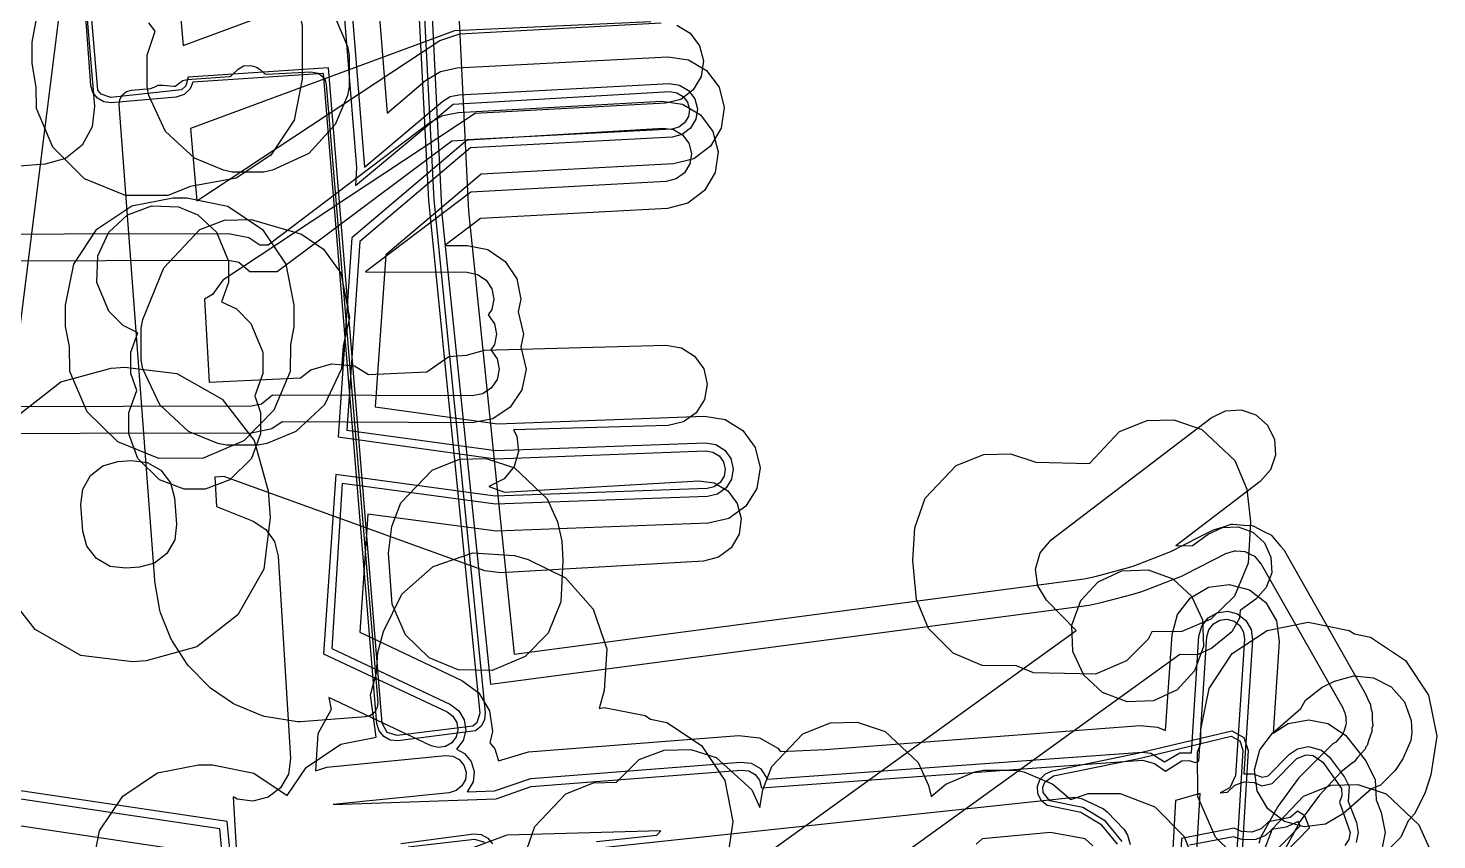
# Model space of a CAD drawing. Header units: metres. Extents: x -3943 to -3664, y 4962 to 6622.
# Drawn here: x -3822.8 to -3770.2, y 5577.6 to 5607.9 of the extents above; entities that cross this region are included whole.
import ezdxf

# ---------------------------------------------------------------- set-up
doc = ezdxf.new("R2010")
doc.units = ezdxf.units.M
doc.layers.add('AI_GREENING_EXCLUSIONS', color=1, linetype='Continuous')
doc.layers.add('AI_GREENING_LAWN', color=82, linetype='Continuous')

msp = doc.modelspace()

# ---------------------------------------------------------------- linework, layer by layer
at = {"layer": 'AI_GREENING_EXCLUSIONS'}
for points in [[(-3826.174, 5609.514), (-3827.355, 5625.823), (-3819.376, 5626.401), (-3787.46, 5628.713), (-3820.224, 5619.655), (-3824.466, 5585.927), (-3823.284, 5569.618), (-3863.18, 5566.728), (-3830.415, 5575.786), (-3826.174, 5609.514)], [(-3820.081, 5611.652), (-3818.551, 5611.956), (-3816.565, 5611.956), (-3815.034, 5611.652), (-3813.736, 5610.784), (-3812.869, 5609.487), (-3812.565, 5607.956), (-3812.565, 5605.97), (-3812.869, 5604.439), (-3813.736, 5603.141), (-3815.034, 5602.274), (-3816.732, 5601.97), (-3817.579, 5601.632), (-3819.163, 5601.632), (-3820.685, 5602.252), (-3821.872, 5603.439), (-3822.476, 5604.884), (-3822.492, 5605.674), (-3822.641, 5606.554), (-3822.641, 5607.356), (-3822.246, 5609.487), (-3821.379, 5610.784), (-3820.081, 5611.652)], [(-3818.928, 5601.242), (-3817.397, 5601.546), (-3816.875, 5601.541), (-3815.344, 5601.237), (-3814.047, 5600.37), (-3813.18, 5599.072), (-3812.875, 5597.541), (-3812.875, 5596.735), (-3813.006, 5596.076), (-3813.022, 5595.074), (-3813.626, 5593.629), (-3814.75, 5592.485), (-3816.258, 5591.838), (-3817.919, 5591.822), (-3819.441, 5592.442), (-3820.585, 5593.566), (-3821.232, 5595.074), (-3821.248, 5595.995), (-3821.397, 5596.744), (-3821.397, 5597.546), (-3821.093, 5599.077), (-3820.226, 5600.375), (-3818.928, 5601.242)], [(-3818.696, 5596.507), (-3819.248, 5596.778), (-3819.788, 5597.318), (-3820.236, 5598.394), (-3820.197, 5599.38), (-3819.788, 5600.262), (-3819.089, 5600.909), (-3818.172, 5601.25), (-3817.186, 5601.211), (-3816.463, 5600.909), (-3815.764, 5600.262), (-3815.316, 5599.186), (-3815.316, 5598.394), (-3815.576, 5597.671), (-3815.024, 5597.4), (-3814.484, 5596.86), (-3814.036, 5595.784), (-3814.036, 5594.992), (-3814.34, 5594.164), (-3814.12, 5593.536), (-3814.12, 5592.744), (-3814.461, 5591.827), (-3815.267, 5591.021), (-3816.184, 5590.68), (-3816.976, 5590.68), (-3817.893, 5591.021), (-3818.699, 5591.827), (-3819.04, 5592.744), (-3819.04, 5593.536), (-3818.736, 5594.364), (-3818.956, 5594.992), (-3818.956, 5595.784), (-3818.696, 5596.507)], [(-3814.468, 5600.74), (-3812.599, 5600.193), (-3811.774, 5599.637), (-3811.125, 5598.74), (-3810.802, 5597.086), (-3811.035, 5596.03), (-3811.1, 5595.169), (-3811.731, 5593.823), (-3812.805, 5592.835), (-3813.888, 5592.382), (-3814.211, 5592.317), (-3815.398, 5592.317), (-3815.72, 5592.382), (-3816.804, 5592.835), (-3817.878, 5593.823), (-3818.508, 5595.169), (-3818.573, 5595.492), (-3818.573, 5596.679), (-3818.508, 5597.002), (-3817.73, 5598.933), (-3816.393, 5600.363), (-3815.462, 5600.713), (-3814.468, 5600.74)], [(-3823.113, 5593.479), (-3821.575, 5594.678), (-3819.694, 5595.197), (-3819.187, 5595.234), (-3817.251, 5594.993), (-3815.554, 5594.03), (-3814.355, 5592.492), (-3813.837, 5590.616), (-3813.763, 5589.625), (-3814.004, 5587.689), (-3814.967, 5585.992), (-3816.505, 5584.793), (-3818.386, 5584.274), (-3818.893, 5584.237), (-3820.824, 5584.476), (-3822.526, 5585.441), (-3823.725, 5586.979), (-3824.243, 5588.855), (-3824.317, 5589.846), (-3824.076, 5591.782), (-3823.113, 5593.479)], [(-3789.717, 5589.239), (-3789.328, 5590.337), (-3788.168, 5591.559), (-3787.138, 5591.966), (-3786.144, 5591.993), (-3785.192, 5591.691), (-3783.198, 5591.642), (-3782.073, 5592.827), (-3781.043, 5593.234), (-3780.049, 5593.261), (-3778.999, 5592.909), (-3777.775, 5591.75), (-3777.328, 5590.675), (-3777.195, 5589.458), (-3777.272, 5587.913), (-3777.787, 5586.681), (-3778.664, 5585.826), (-3779.748, 5585.373), (-3780.876, 5585.356), (-3781.006, 5585.085), (-3781.817, 5584.274), (-3782.967, 5583.776), (-3785.286, 5583.825), (-3785.925, 5584.088), (-3787.194, 5584.105), (-3788.277, 5584.558), (-3789.199, 5585.48), (-3789.652, 5586.564), (-3789.785, 5588.017), (-3789.717, 5589.239)], [(-3804.651, 5591.471), (-3803.427, 5590.312), (-3803.041, 5589.456), (-3802.886, 5588.737), (-3802.847, 5588.02), (-3802.924, 5586.475), (-3803.394, 5585.31), (-3804.249, 5584.433), (-3805.481, 5583.918), (-3806.75, 5583.935), (-3807.834, 5584.388), (-3808.711, 5585.243), (-3809.209, 5586.394), (-3809.354, 5588.294), (-3809.224, 5589.292), (-3808.885, 5590.167), (-3807.725, 5591.389), (-3806.695, 5591.796), (-3805.701, 5591.823), (-3804.651, 5591.471)], [(-3820.465, 5591.191), (-3820.003, 5591.55), (-3819.441, 5591.706), (-3818.932, 5591.743), (-3818.351, 5591.671), (-3817.842, 5591.382), (-3817.483, 5590.92), (-3817.327, 5590.358), (-3817.254, 5589.37), (-3817.326, 5588.789), (-3817.615, 5588.28), (-3818.077, 5587.921), (-3818.641, 5587.765), (-3819.148, 5587.728), (-3819.727, 5587.8), (-3820.238, 5588.089), (-3820.597, 5588.551), (-3820.753, 5589.113), (-3820.826, 5590.101), (-3820.754, 5590.682), (-3820.465, 5591.191)], [(-3781.004, 5587.67), (-3780.087, 5587.329), (-3779.388, 5586.682), (-3778.979, 5585.8), (-3778.94, 5584.814), (-3779.281, 5583.897), (-3779.928, 5583.198), (-3780.81, 5582.789), (-3781.796, 5582.75), (-3782.713, 5583.091), (-3783.412, 5583.738), (-3783.821, 5584.62), (-3783.86, 5585.606), (-3783.519, 5586.523), (-3782.872, 5587.222), (-3781.99, 5587.631), (-3781.004, 5587.67)], [(-3774.054, 5583.519), (-3773.338, 5583.72), (-3772.598, 5583.645), (-3771.936, 5583.305), (-3771.445, 5582.747), (-3771.191, 5582.048), (-3771.169, 5581.599), (-3771.211, 5581.304), (-3771.5, 5580.62), (-3771.786, 5580.189), (-3772.337, 5579.636), (-3772.674, 5579.496), (-3773.721, 5578.574), (-3774.397, 5578.183), (-3775.17, 5578.08), (-3775.924, 5578.281), (-3776.544, 5578.755), (-3776.935, 5579.43), (-3777.038, 5580.204), (-3776.838, 5580.958), (-3776.363, 5581.578), (-3775.317, 5582.498), (-3775.136, 5582.813), (-3774.518, 5583.289), (-3774.054, 5583.519)], [(-3774.054, 5583.519), (-3773.338, 5583.72), (-3772.598, 5583.645), (-3771.936, 5583.305), (-3771.445, 5582.747), (-3771.191, 5582.048), (-3771.169, 5581.599), (-3771.211, 5581.304), (-3771.5, 5580.62), (-3771.786, 5580.189), (-3772.337, 5579.636), (-3772.674, 5579.496), (-3773.721, 5578.574), (-3774.397, 5578.183), (-3775.17, 5578.08), (-3775.924, 5578.281), (-3776.544, 5578.755), (-3776.935, 5579.43), (-3777.038, 5580.204), (-3776.838, 5580.958), (-3776.363, 5581.578), (-3775.317, 5582.498), (-3775.136, 5582.813), (-3774.518, 5583.289), (-3774.054, 5583.519)], [(-3772.133, 5579.314), (-3770.909, 5578.155), (-3770.523, 5577.299), (-3770.368, 5576.58), (-3770.329, 5575.863), (-3770.406, 5574.318), (-3770.876, 5573.153), (-3771.731, 5572.276), (-3772.963, 5571.761), (-3774.232, 5571.778), (-3775.383, 5572.276), (-3776.238, 5573.153), (-3776.691, 5574.237), (-3776.836, 5576.137), (-3776.706, 5577.135), (-3776.367, 5578.01), (-3775.207, 5579.232), (-3774.177, 5579.639), (-3773.183, 5579.666), (-3772.133, 5579.314)]]:
    msp.add_lwpolyline(points, close=True, dxfattribs=at)
for points in [[(-3817.832, 5616.52), (-3817.013, 5607.226), (-3807.712, 5610.671)], [(-3808.373, 5615.53), (-3807.656, 5601.466), (-3805.742, 5582.343), (-3805.768, 5582.073), (-3805.895, 5581.832), (-3806.104, 5581.659), (-3809.006, 5581.292), (-3809.282, 5581.317), (-3809.527, 5581.448), (-3809.702, 5581.664), (-3809.779, 5581.931), (-3811.773, 5606.178), (-3816.654, 5605.859), (-3816.743, 5605.615), (-3816.97, 5605.397), (-3817.27, 5605.301), (-3819.69, 5605.095), (-3819.963, 5605.126), (-3820.204, 5605.26), (-3820.374, 5605.476), (-3820.374, 5605.476), (-3820.448, 5605.741), (-3820.745, 5609.668)], [(-3808.572, 5615.513), (-3807.855, 5601.451), (-3805.941, 5582.323), (-3806.05, 5581.958), (-3806.199, 5581.834), (-3809.028, 5581.491), (-3809.4, 5581.602), (-3809.58, 5581.947), (-3811.59, 5606.39), (-3816.819, 5606.048), (-3816.911, 5605.725), (-3817.073, 5605.569), (-3819.707, 5605.295), (-3820.074, 5605.412), (-3820.195, 5605.567), (-3820.546, 5609.684)], [(-3808.083, 5615.662), (-3807.353, 5600.948), (-3805.546, 5583.399), (-3783.209, 5586.355), (-3782.755, 5586.446), (-3781.61, 5586.753), (-3781.243, 5586.861), (-3779.729, 5587.446), (-3779.636, 5587.491), (-3778.114, 5588.277), (-3777.819, 5588.363), (-3777.784, 5588.38), (-3777.766, 5588.379), (-3777.749, 5588.384), (-3777.545, 5588.364), (-3777.395, 5588.354), (-3777.383, 5588.348), (-3777.37, 5588.347), (-3777.173, 5588.244), (-3777.045, 5588.181), (-3777.04, 5588.174), (-3777.032, 5588.171), (-3776.862, 5587.971), (-3776.788, 5587.887), (-3776.787, 5587.884), (-3776.785, 5587.881), (-3773.75, 5582.524), (-3773.712, 5582.417), (-3773.668, 5582.337), (-3773.66, 5582.268), (-3773.633, 5582.191), (-3773.635, 5582.053), (-3773.623, 5581.949), (-3773.638, 5581.898), (-3773.639, 5581.838), (-3773.7, 5581.682), (-3773.731, 5581.574), (-3773.749, 5581.555), (-3773.767, 5581.509), (-3774.002, 5581.245), (-3774.12, 5581.182), (-3775.397, 5579.899), (-3776.173, 5578.836), (-3776.819, 5577.687), (-3776.873, 5577.461)], [(-3807.086, 5615.748), (-3806.358, 5601.048), (-3804.654, 5584.524), (-3783.395, 5587.337), (-3782.983, 5587.42), (-3781.88, 5587.716), (-3781.564, 5587.809), (-3780.159, 5588.352), (-3779.087, 5588.9), (-3778.573, 5589.165), (-3778.202, 5589.274), (-3777.913, 5589.371), (-3777.877, 5589.369), (-3777.842, 5589.379), (-3777.434, 5589.339), (-3777.135, 5589.319), (-3777.111, 5589.308), (-3777.084, 5589.305), (-3776.689, 5589.099), (-3776.435, 5588.973), (-3776.424, 5588.961), (-3776.41, 5588.953), (-3776.067, 5588.551), (-3775.922, 5588.386), (-3775.919, 5588.379), (-3775.915, 5588.374), (-3772.88, 5583.017), (-3772.804, 5582.802), (-3772.716, 5582.642), (-3772.7, 5582.505), (-3772.646, 5582.351), (-3772.65, 5582.074), (-3772.627, 5581.867), (-3772.656, 5581.766), (-3772.658, 5581.644), (-3772.78, 5581.332), (-3772.841, 5581.117), (-3772.886, 5581.061), (-3772.915, 5580.986), (-3773.196, 5580.671), (-3773.327, 5580.506), (-3773.378, 5580.466), (-3773.385, 5580.458), (-3773.394, 5580.453), (-3773.806, 5580.134), (-3774.619, 5579.261), (-3775.33, 5578.294), (-3775.881, 5577.289)], [(-3820.99, 5612.927), (-3820.314, 5604.97), (-3820.403, 5604.191), (-3820.783, 5603.506), (-3821.399, 5603.019), (-3822.153, 5602.807), (-3828.909, 5602.285)], [(-3811.087, 5609.449), (-3810.542, 5602.675), (-3810.58, 5602.006), (-3806.933, 5605.046), (-3798.858, 5605.508), (-3798.588, 5605.469), (-3798.353, 5605.329), (-3798.189, 5605.11), (-3798.122, 5604.846), (-3798.161, 5604.575), (-3798.301, 5604.341), (-3798.52, 5604.177), (-3798.784, 5604.11), (-3806.403, 5603.709), (-3810.714, 5600.059), (-3811.222, 5592.626), (-3805.354, 5591.816), (-3797.512, 5592.104), (-3797.243, 5592.061), (-3797.01, 5591.918), (-3796.85, 5591.696), (-3796.787, 5591.43), (-3796.831, 5591.161), (-3796.974, 5590.928), (-3797.195, 5590.768), (-3797.461, 5590.705), (-3805.363, 5590.415), (-3811.318, 5591.226), (-3811.776, 5584.54), (-3807.162, 5582.369), (-3806.943, 5582.207), (-3806.802, 5581.973), (-3806.762, 5581.702), (-3806.828, 5581.437), (-3806.991, 5581.218), (-3807.225, 5581.077), (-3807.495, 5581.037), (-3807.76, 5581.103), (-3811.576, 5582.903), (-3811.485, 5582.455), (-3811.98, 5581.551), (-3812.075, 5580.173), (-3811.643, 5580.303), (-3807.219, 5580.746), (-3806.947, 5580.72), (-3806.706, 5580.591), (-3806.532, 5580.381), (-3806.452, 5580.119), (-3806.479, 5579.848), (-3806.607, 5579.606), (-3806.818, 5579.433), (-3807.079, 5579.353), (-3811.416, 5578.919), (-3805.336, 5579.123), (-3804.02, 5579.584), (-3796.179, 5580.199), (-3795.908, 5580.167), (-3795.67, 5580.033), (-3795.501, 5579.819), (-3795.429, 5579.539), (-3781.215, 5580.567), (-3780.775, 5580.451), (-3780.36, 5580.161), (-3779.754, 5580.549), (-3779.481, 5580.563), (-3779.25, 5580.482), (-3779.111, 5580.537), (-3778.812, 5585.17), (-3778.741, 5585.434), (-3778.575, 5585.651), (-3778.339, 5585.787), (-3778.068, 5585.823), (-3777.804, 5585.753), (-3777.587, 5585.587), (-3777.451, 5585.35), (-3777.415, 5585.08), (-3777.743, 5580.002), (-3777.964, 5579.535), (-3778.316, 5579.345), (-3778.052, 5579.374), (-3777.772, 5579.635), (-3777.422, 5579.76), (-3777.048, 5579.74), (-3776.763, 5579.613), (-3776.385, 5579.702), (-3775.466, 5580.633), (-3775.118, 5580.772), (-3774.846, 5580.748), (-3774.485, 5580.499), (-3773.8, 5579.51), (-3773.784, 5579.237), (-3773.864, 5579.006), (-3773.469, 5577.877), (-3773.522, 5577.614), (-3773.669, 5577.391)], [(-3810.767, 5609.213), (-3810.243, 5602.685), (-3807.322, 5605.158), (-3807.044, 5605.325), (-3806.728, 5605.394), (-3798.874, 5605.807), (-3798.488, 5605.752), (-3798.152, 5605.552), (-3797.919, 5605.24), (-3797.823, 5604.861), (-3797.878, 5604.475), (-3798.078, 5604.14), (-3798.39, 5603.906), (-3798.769, 5603.81), (-3806.286, 5603.414), (-3810.423, 5599.912), (-3810.904, 5592.885), (-3805.339, 5592.117), (-3797.523, 5592.404), (-3797.138, 5592.342), (-3796.806, 5592.137), (-3796.577, 5591.821), (-3796.487, 5591.441), (-3796.549, 5591.056), (-3796.754, 5590.724), (-3797.07, 5590.496), (-3797.45, 5590.405), (-3805.352, 5590.115), (-3811.082, 5590.891), (-3811.462, 5584.729), (-3807.034, 5582.641), (-3806.721, 5582.408), (-3806.52, 5582.074), (-3806.462, 5581.688), (-3806.557, 5581.309), (-3806.812, 5580.982), (-3806.516, 5580.824), (-3806.268, 5580.522), (-3806.154, 5580.149), (-3806.192, 5579.761), (-3806.411, 5579.387), (-3805.394, 5579.421), (-3804.044, 5579.884), (-3796.203, 5580.498), (-3795.815, 5580.452), (-3795.475, 5580.261), (-3795.206, 5579.856), (-3781.236, 5580.866), (-3780.909, 5580.836), (-3780.398, 5580.507), (-3779.828, 5580.839), (-3779.392, 5580.844), (-3779.111, 5585.189), (-3779.01, 5585.566), (-3778.773, 5585.876), (-3778.435, 5586.071), (-3778.049, 5586.123), (-3777.672, 5586.022), (-3777.362, 5585.785), (-3777.167, 5585.447), (-3777.115, 5585.06), (-3777.439, 5580.054), (-3777.085, 5580.054), (-3776.75, 5579.935), (-3776.533, 5579.98), (-3775.739, 5580.793), (-3775.437, 5580.995), (-3775.028, 5581.076), (-3774.538, 5580.939), (-3774.246, 5580.681), (-3773.681, 5579.937), (-3773.51, 5579.586), (-3773.547, 5579.022), (-3773.24, 5578.25), (-3773.169, 5577.875), (-3773.244, 5577.5)], [(-3811.338, 5608.277), (-3810.884, 5607.194), (-3810.819, 5606.871), (-3810.819, 5605.684), (-3810.884, 5605.361), (-3811.338, 5604.278), (-3812.325, 5603.204), (-3813.672, 5602.573), (-3813.995, 5602.508), (-3815.182, 5602.508), (-3815.504, 5602.573), (-3816.588, 5603.027), (-3817.662, 5604.015), (-3818.292, 5605.361), (-3818.357, 5605.684), (-3818.357, 5606.871), (-3818.054, 5607.763), (-3818.284, 5608.078)], [(-3799.562, 5608.108), (-3806.89, 5607.776), (-3816.74, 5604.128), (-3816.503, 5601.428), (-3807.428, 5607.418), (-3806.683, 5607.664), (-3799.174, 5608.07)], [(-3809.701, 5608.424), (-3809.402, 5604.707), (-3807.968, 5605.922), (-3807.413, 5606.254), (-3806.781, 5606.392), (-3798.926, 5606.806), (-3798.154, 5606.694), (-3797.483, 5606.295), (-3797.016, 5605.67), (-3796.824, 5604.914), (-3796.936, 5604.142), (-3797.335, 5603.471), (-3797.96, 5603.004), (-3798.716, 5602.812), (-3805.897, 5602.433), (-3809.454, 5599.422), (-3809.842, 5593.748), (-3805.288, 5593.12), (-3797.56, 5593.403), (-3796.79, 5593.279), (-3796.125, 5592.87), (-3795.668, 5592.237), (-3795.488, 5591.478), (-3795.612, 5590.708), (-3796.022, 5590.043), (-3796.654, 5589.586), (-3797.413, 5589.406), (-3805.316, 5589.116), (-3810.116, 5589.748), (-3810.418, 5585.342), (-3806.608, 5583.545), (-3805.981, 5583.081), (-3805.579, 5582.412), (-3805.463, 5581.64), (-3805.569, 5581.217), (-3805.387, 5580.995), (-3805.248, 5580.543), (-3804.122, 5580.88), (-3796.281, 5581.495), (-3795.506, 5581.403), (-3794.825, 5581.021), (-3794.724, 5580.893), (-3793.059, 5580.964), (-3781.308, 5581.864), (-3780.653, 5581.803), (-3780.361, 5581.671), (-3780.109, 5585.254), (-3779.908, 5586.008), (-3779.433, 5586.627), (-3778.758, 5587.018), (-3777.984, 5587.121), (-3777.23, 5586.919), (-3776.611, 5586.445), (-3776.22, 5585.769), (-3776.117, 5584.996), (-3776.339, 5581.573), (-3775.782, 5581.934), (-3775.014, 5582.076), (-3774.3, 5581.933), (-3773.646, 5581.508), (-3772.885, 5580.542), (-3772.543, 5579.84), (-3772.498, 5579.089), (-3772.311, 5578.62), (-3772.169, 5577.869), (-3772.319, 5577.12)], [(-3798.595, 5607.987), (-3798.092, 5607.689), (-3797.741, 5607.221), (-3797.595, 5606.654), (-3797.678, 5606.074), (-3797.977, 5605.571), (-3798.445, 5605.22), (-3799.012, 5605.075), (-3806.115, 5604.69), (-3815.528, 5598.476), (-3815.915, 5597.935), (-3816.214, 5597.768), (-3816.035, 5594.668), (-3812.632, 5594.831), (-3812.245, 5595.132), (-3811.474, 5595.348), (-3810.618, 5595.275), (-3810.1, 5594.953), (-3807.914, 5595.058), (-3807.103, 5595.622), (-3806.441, 5595.679), (-3805.764, 5595.86), (-3799, 5596.054), (-3798.423, 5595.956), (-3797.928, 5595.645), (-3797.589, 5595.168), (-3797.458, 5594.598), (-3797.556, 5594.021), (-3797.867, 5593.525), (-3798.344, 5593.186), (-3798.914, 5593.055), (-3804.689, 5592.89), (-3804.564, 5592.661), (-3804.5, 5592.08), (-3804.664, 5591.518), (-3805.03, 5591.061), (-3805.602, 5590.774), (-3805.022, 5590.564), (-3797.773, 5590.989), (-3797.194, 5590.909), (-3796.689, 5590.613), (-3796.336, 5590.146), (-3796.188, 5589.58), (-3796.268, 5589), (-3796.565, 5588.495), (-3797.031, 5588.142), (-3797.598, 5587.994), (-3805.154, 5587.552), (-3805.751, 5587.638), (-3815.487, 5591.151), (-3815.824, 5591.128), (-3815.768, 5590.033), (-3814.402, 5589.482), (-3813.931, 5589.179), (-3813.604, 5588.725), (-3813.466, 5588.182), (-3813.004, 5580.627), (-3813.083, 5580.048), (-3813.377, 5579.542), (-3813.843, 5579.188), (-3814.409, 5579.039), (-3814.989, 5579.117), (-3815.142, 5579.207), (-3814.227, 5563.448)], [(-3833.671, 5600.174), (-3815.322, 5600.221), (-3814.556, 5600.07), (-3814.148, 5599.799), (-3813.842, 5599.798), (-3807.844, 5604.331), (-3807.326, 5604.613), (-3806.748, 5604.732), (-3799.157, 5605.147), (-3798.384, 5605.037), (-3797.713, 5604.639), (-3797.244, 5604.015), (-3797.051, 5603.259), (-3797.161, 5602.487), (-3797.558, 5601.815), (-3798.183, 5601.347), (-3798.939, 5601.153), (-3805.92, 5600.772), (-3807.243, 5599.772), (-3806.409, 5599.768), (-3805.644, 5599.613), (-3804.997, 5599.177), (-3804.566, 5598.526), (-3804.417, 5597.76), (-3804.512, 5597.29), (-3804.318, 5596.455), (-3804.413, 5595.984), (-3804.218, 5595.15), (-3804.374, 5594.385), (-3804.81, 5593.738), (-3805.46, 5593.307), (-3806.226, 5593.158), (-3813.313, 5593.185), (-3813.697, 5592.927), (-3814.462, 5592.773), (-3833.661, 5592.724)], [(-3833.668, 5599.174), (-3815.32, 5599.221), (-3814.937, 5599.146), (-3814.525, 5598.8), (-3813.508, 5598.796), (-3806.982, 5603.674), (-3799.102, 5604.149), (-3798.716, 5604.094), (-3798.38, 5603.895), (-3798.146, 5603.583), (-3798.049, 5603.205), (-3798.104, 5602.818), (-3798.303, 5602.483), (-3798.615, 5602.249), (-3798.993, 5602.152), (-3806.279, 5601.753), (-3810.209, 5598.783), (-3806.413, 5598.768), (-3806.03, 5598.691), (-3805.707, 5598.473), (-3805.491, 5598.147), (-3805.417, 5597.764), (-3805.494, 5597.382), (-3805.629, 5597.182), (-3805.392, 5596.842), (-3805.317, 5596.459), (-3805.395, 5596.077), (-3805.53, 5595.876), (-3805.293, 5595.537), (-3805.218, 5595.154), (-3805.296, 5594.771), (-3805.514, 5594.448), (-3805.839, 5594.232), (-3806.222, 5594.158), (-3813.679, 5594.187), (-3814.082, 5593.85), (-3814.465, 5593.773), (-3833.664, 5593.724)], [(-3798.017, 5575.077), (-3783.688, 5585.409), (-3784.794, 5586.544), (-3785.129, 5587.077), (-3785.216, 5587.7), (-3785.039, 5588.305), (-3784.63, 5588.783), (-3778.652, 5593.345), (-3778.126, 5593.602), (-3777.542, 5593.639), (-3776.988, 5593.449), (-3776.549, 5593.062), (-3776.292, 5592.536), (-3776.255, 5591.952), (-3776.445, 5591.399), (-3776.832, 5590.96), (-3779.973, 5588.563), (-3779.349, 5588.573), (-3778.769, 5588.998), (-3778.238, 5589.245), (-3777.653, 5589.271), (-3777.103, 5589.071), (-3776.672, 5588.675), (-3776.425, 5588.145), (-3776.399, 5587.56), (-3776.6, 5587.01), (-3776.995, 5586.579), (-3777.574, 5586.154), (-3777.605, 5585.867), (-3777.885, 5585.353), (-3778.634, 5584.75), (-3779.164, 5584.503), (-3779.825, 5584.505), (-3796.261, 5572.644)], [(-3820.431, 5576.397), (-3820.126, 5577.928), (-3819.259, 5579.225), (-3819.259, 5579.225), (-3817.961, 5580.092), (-3816.431, 5580.397), (-3815.909, 5580.392), (-3814.378, 5580.087), (-3813.127, 5579.251), (-3812.425, 5580.302), (-3811.127, 5581.169), (-3809.814, 5581.43), (-3810.014, 5583.012), (-3809.797, 5583.827), (-3809.748, 5584.59), (-3809.541, 5585.365), (-3808.852, 5586.765), (-3807.68, 5587.795), (-3806.203, 5588.299), (-3804.645, 5588.198), (-3804.142, 5588.059), (-3802.742, 5587.37), (-3801.711, 5586.198), (-3801.208, 5584.721), (-3801.308, 5583.163), (-3801.485, 5582.5), (-3801.3, 5582.537), (-3799.769, 5582.233), (-3799.57, 5582.1), (-3798.967, 5581.98), (-3797.67, 5581.113), (-3796.802, 5579.815), (-3796.498, 5578.284), (-3796.719, 5576.843)], [(-3777.356, 5576.575), (-3778.5, 5577.698), (-3779.148, 5579.206), (-3779.163, 5580.867), (-3779.039, 5581.204), (-3779.039, 5581.717), (-3778.735, 5583.248), (-3777.868, 5584.545), (-3777.868, 5584.545), (-3776.57, 5585.412), (-3775.039, 5585.717), (-3773.509, 5585.412), (-3773.31, 5585.279), (-3772.707, 5585.159), (-3771.409, 5584.292), (-3770.542, 5582.995), (-3770.237, 5581.464), (-3770.459, 5580.023), (-3770.671, 5579.368), (-3771.063, 5578.578), (-3771.312, 5578.311), (-3771.584, 5577.698), (-3772.665, 5576.618)], [(-3804.28, 5576.994), (-3803.891, 5578.092), (-3802.731, 5579.314), (-3801.701, 5579.721), (-3800.847, 5579.744), (-3799.996, 5580.593), (-3799.065, 5580.943), (-3798.071, 5580.97), (-3797.122, 5580.67), (-3795.797, 5579.459), (-3795.494, 5578.799), (-3795.386, 5579.459), (-3795.047, 5580.334), (-3793.887, 5581.556), (-3792.857, 5581.963), (-3791.863, 5581.99), (-3790.813, 5581.638), (-3789.589, 5580.479), (-3789.203, 5579.623), (-3789.107, 5579.216), (-3788.558, 5579.679), (-3787.475, 5580.132), (-3787.153, 5580.197), (-3785.965, 5580.197), (-3785.643, 5580.132), (-3784.559, 5579.679), (-3783.892, 5579.098), (-3783.244, 5579.323), (-3782.057, 5579.323), (-3780.76, 5578.826), (-3779.658, 5577.724), (-3779.162, 5576.427)], [(-3782.152, 5577.439), (-3782.73, 5578.148), (-3783.515, 5578.617), (-3784.775, 5578.876), (-3784.991, 5579.058), (-3785.117, 5579.311), (-3785.132, 5579.594), (-3785.035, 5579.859), (-3784.84, 5580.064), (-3784.581, 5580.176), (-3781.403, 5580.827), (-3777.882, 5581.669), (-3777.432, 5581.421), (-3777.272, 5580.933), (-3778.394, 5562.266)], [(-3781.977, 5577.537), (-3782.599, 5578.3), (-3783.444, 5578.804), (-3784.68, 5579.051), (-3784.923, 5579.362), (-3784.934, 5579.564), (-3784.865, 5579.754), (-3784.54, 5579.98), (-3781.359, 5580.632), (-3777.907, 5581.471), (-3777.586, 5581.294), (-3777.472, 5580.945), (-3778.594, 5562.278)], [(-3815.436, 5575.836), (-3815.645, 5578.013), (-3828.161, 5579.876)], [(-3815.12, 5575.68), (-3815.369, 5578.276), (-3828.118, 5580.173)], [(-3780.484, 5554.946), (-3779.069, 5579.32), (-3779.987, 5579.065), (-3780.14, 5576.37)], [(-3816.565, 5577.136), (-3828.304, 5578.887)], [(-3778.252, 5574.706), (-3774.988, 5578.045), (-3775.165, 5578.489), (-3775.437, 5578.669), (-3775.709, 5578.437), (-3776.514, 5578.273), (-3776.795, 5578.013), (-3777.145, 5577.888), (-3777.519, 5577.907), (-3777.804, 5578.035), (-3779.767, 5577.652), (-3779.837, 5575.973)], [(-3778.466, 5574.916), (-3775.339, 5578.115), (-3775.405, 5578.283), (-3775.857, 5578.071), (-3776.388, 5577.978), (-3776.627, 5577.764), (-3776.988, 5577.613), (-3777.481, 5577.594), (-3777.817, 5577.713), (-3779.47, 5577.402)], [(-3801.587, 5577.536), (-3799.338, 5577.778), (-3799.187, 5577.928), (-3804.937, 5577.777), (-3809.77, 5575.974)], [(-3808.889, 5577.461), (-3806.166, 5577.82), (-3805.889, 5577.795), (-3805.643, 5577.664), (-3805.467, 5577.448)], [(-3808.611, 5577.342), (-3806.144, 5577.621), (-3805.77, 5577.51)], [(-3783.066, 5577.374), (-3783.351, 5577.641), (-3784.653, 5577.874), (-3787.194, 5577.638), (-3787.419, 5577.438)]]:
    msp.add_lwpolyline(points, dxfattribs=at)
at = {"layer": 'AI_GREENING_LAWN'}
msp.add_lwpolyline([(-3815.238, 5606.081), (-3815.203, 5606.105), (-3814.96, 5606.348), (-3814.754, 5606.472), (-3814.514, 5606.486), (-3814.383, 5606.461), (-3814.242, 5606.412), (-3814.122, 5606.324), (-3813.99, 5606.192), (-3813.949, 5606.166), (-3813.9, 5606.158), (-3812.242, 5606.252), (-3811.978, 5606.194), (-3811.938, 5606.173), (-3811.807, 5606.072), (-3811.716, 5605.933), (-3811.675, 5605.773), (-3809.745, 5582.724), (-3809.767, 5582.53), (-3809.862, 5582.358), (-3810.016, 5582.237), (-3810.205, 5582.184), (-3812.628, 5581.999), (-3812.746, 5582.004), (-3813.979, 5582.203), (-3814.091, 5582.235), (-3815.038, 5582.628), (-3815.126, 5582.676), (-3815.992, 5583.261), (-3816.069, 5583.325), (-3816.801, 5584.072), (-3816.863, 5584.15), (-3817.425, 5585.018), (-3817.471, 5585.106), (-3817.85, 5586.068), (-3817.877, 5586.164), (-3818.066, 5587.233), (-3818.072, 5587.283), (-3819.392, 5605.027), (-3819.368, 5605.219), (-3819.274, 5605.389), (-3819.122, 5605.509), (-3818.935, 5605.562), (-3818.228, 5605.622), (-3818.09, 5605.674), (-3817.943, 5605.743), (-3817.757, 5605.755), (-3817.357, 5605.706), (-3817.307, 5605.71), (-3817.264, 5605.735), (-3817.162, 5605.827), (-3817.023, 5605.917), (-3816.863, 5605.956), (-3815.279, 5606.071), (-3815.238, 5606.081)], close=True, dxfattribs=at)
msp.add_lwpolyline([(-3804.98, 5576.926), (-3783.759, 5579.189), (-3783.49, 5579.143), (-3782.677, 5578.753), (-3782.532, 5578.648), (-3781.898, 5577.984), (-3781.778, 5577.772), (-3781.682, 5577.427)], dxfattribs=at)

doc.saveas('drawing.dxf')
